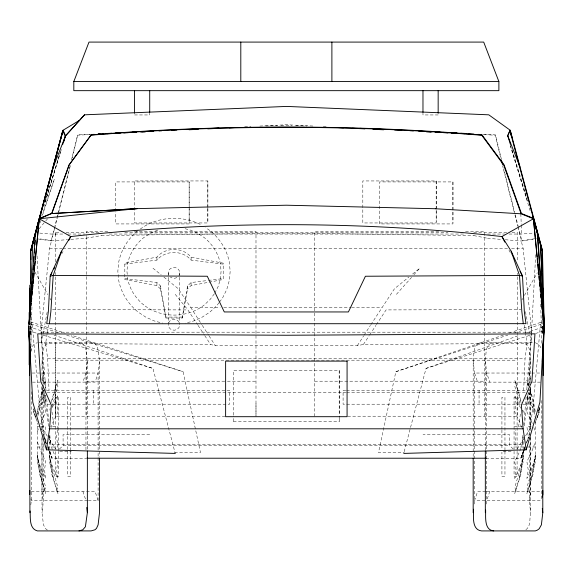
<?xml version="1.0" encoding="UTF-8"?>
<svg xmlns="http://www.w3.org/2000/svg" width="573" height="573" viewBox="0 0 573 573"><rect width="100%" height="100%" fill="white"/><g stroke="black" fill="none" stroke-linecap="round" stroke-linejoin="round"><path stroke-width="0.43" stroke-dasharray="2.87 2.15" d="M30.491 334.138L30.469 325.192M30.792 334.725L30.813 314.162M225.139 416.206L55.337 416.206L55.337 272.497M55.337 261.782L55.337 232.337L60.681 232.337M189.154 208.737L189.154 223.928L115.782 223.928L115.782 211.938M189.154 207.841L189.154 181.92L115.782 181.92L115.782 208.737M207.849 208.651L207.849 222.954L134.476 222.954L134.476 180.946L207.849 180.946L207.849 207.426M207.849 207.763L207.849 180.946M233.476 421.391L233.404 416.027M233.483 415.139L233.469 370.437L339.23 370.437L339.288 415.139M255.988 403.6L255.988 416.206L255.988 231.356L133.659 231.356M362.816 207.763L362.816 180.946L436.189 180.946L436.189 222.954L362.816 222.954L362.816 208.314M452.935 181.92L452.935 223.928L379.562 223.928L379.562 181.92L452.935 181.92L452.935 222.532M542.323 333.343L542.33 326.23M513.222 448.974L509.555 445.615L509.648 434.714L423.017 434.714M542.481 332.627L542.531 326.431M30.792 344.953L31.938 306.756M523.665 390.371L525.033 358.791L527.024 343.385L525.591 333.837M528.564 386.374L531.422 333.679M531.472 332.784L535.776 253.302M538.978 409.845L538.756 413.405L535.776 420.869M539.035 410.017L538.871 412.682L536.435 419.107M539.501 407.031L539.172 412.381L534.924 423.096M49.557 435.466L50.596 444.211L522.103 444.211L522.863 435.322M523.772 424.65L526.129 397.089M526.737 389.977L531.68 332.182L523.185 248.725L521.258 241.032M509.311 333.049L540.64 322.377L532.99 407.804L529.667 429.506L525.319 436.246M45.955 389.977L41.012 332.182L49.514 248.725L51.477 240.896M31.006 351.342C30.892 347.417 33.478 343.585 37.381 342.668M42.044 380.536L42.044 360.89L43.455 348.742L45.625 344.846L49.522 342.668M30.806 504.892L31.307 500.551L31.307 391.71M47.423 530.104L45.625 528.743L43.455 524.839L42.044 512.699L43.455 500.551L43.455 443.738M85.957 449.819L85.957 373.03L87.368 360.89L85.398 346.808L82.799 343.793L78.974 342.668M39.15 342.668L91.121 342.668L94.939 343.793L97.539 346.808L99.516 360.89L98.105 373.03L98.105 451.56M473.183 456.437L473.183 360.89C474.15 354.852 472.567 343.098 481.578 342.668L533.549 342.668M485.331 450.185L485.331 360.89C486.298 354.852 484.708 343.098 493.718 342.668M474.193 504.025L474.594 500.551L474.594 373.03L473.183 360.89M486.334 504.025L486.735 500.551L486.735 429.843M529.244 384.949L529.244 373.03L530.655 360.89L529.244 348.742L527.074 344.846L523.17 342.668M530.655 437.686L530.655 512.699C529.23 518.386 531.357 526.608 525.276 530.104M522.103 444.211L522.934 437.213M524.281 425.854L528.12 393.501M516.101 490.431L514.762 487.408L519.503 471.436L523.17 455.456L520.843 474.523L514.762 493.446L519.503 477.61L523.17 461.766L523.17 436.791M528.249 490.431L526.902 487.408L531.651 471.436L535.318 455.456L532.99 474.523L526.902 493.446L531.651 477.61L535.318 461.766L535.318 421.227M57.486 429.986L56.591 436.791L57.937 447.004L49.522 447.004M57.601 429.134L57.937 426.584L49.522 426.584M527.797 440.193L528.249 436.791L526.902 426.584L531.651 426.584M518.594 426.799L520.656 412.023M47.108 333.837L45.668 343.385L47.659 358.791L49.027 390.371M47.237 332.97L48.411 325.163M485.954 458.214L520.864 458.214L524.847 446.847M519.503 477.61L523.17 455.456M531.651 477.61L535.318 455.456M124.821 278.564L156.916 282.568L160.461 285.898L160.461 288.907L165.812 318.051L182.207 318.051L187.557 285.898L191.103 282.568L207.584 280.512M526.573 404.201L528.507 392.963M37.381 414.236L37.381 411.815L39.709 399.066L42.954 388.179M49.837 410.118L50.145 408.413M51.384 401.616L56.591 383.158L57.937 380.135L51.649 402.647M182.207 318.051L187.557 288.907L187.557 285.898M42.782 335.37L41.464 342.396L45.668 343.385L210.592 344.502L215.319 345.619L357.373 345.619L363.375 344.502L527.024 343.385L531.235 342.396L529.588 333.615M42.946 334.496L47.237 311.655M503.38 335.069L395.85 371.705L378.495 452.57L404.323 452.312M37.961 415.604L41.048 402.153L44.042 392.061M52.229 406.357L57.937 386.173L56.591 383.158M37.381 411.815L43.047 389.311M69.87 166.7L54.908 226.206M71.51 159.881L77.462 135.171L89.961 134.562M70.379 165.547L57.4 217.26M72.227 157.876L77.77 134.863L90.262 134.261M530.763 436.791L530.763 494.478L529.244 500.551L530.655 512.699M38.276 238.991L51.183 240.896L54.686 227.073M54.335 229.358L51.484 240.596L38.584 238.69M54.55 228.498L57.178 218.127M404.194 451.696L426.018 368.432L519.596 335.248M45.296 387.857L45.79 386.173L44.45 383.158L45.79 380.135L44.293 385.142M43.204 387.341L44.45 383.158M43.792 206.71L61.103 149.739M45.231 201.116L59.707 154.087M45.009 202.527L60.537 152.074M60.802 151.222L61.325 149.51M39.981 222.904L40.805 220.383M42.466 215.333L54.328 179.17L42.302 214.503M489.772 491.441L486.735 500.551M37.682 414.222L41.048 405.154L45.79 395.255L44.45 403.593L45.79 411.923L40.131 424.199M52.279 407.625L57.937 395.255L56.591 403.593L57.937 411.923L53.196 421.742L51.054 427.472M523.17 458.536L519.503 468.435L514.762 478.326L516.101 469.996L514.762 461.659L519.503 451.839L523.17 442.019M535.318 458.536L531.651 468.435L526.902 478.326L528.249 469.996L526.902 461.659L531.651 451.839L535.318 442.019M37.381 431.562L38.599 428.289M526.415 442.693L528.614 436.877M528.929 436.046L529.875 433.553M538.677 410.297L539.616 407.804M523.887 449.862L521.194 457.734L525.112 447.835M524.202 449.031L525.147 446.539M526.408 443.223L528.607 437.407M538.663 410.82L539.924 407.496M520.886 458.035L523.536 451.409M523.865 450.579L524.854 448.1M520.864 458.214L523.514 451.574M523.844 450.743L525.169 447.427M44.45 490.431L45.79 487.408L41.048 471.436L37.381 455.456L39.709 474.523L45.79 493.446L41.048 477.61L37.381 461.766L37.381 422.874M56.591 490.431L57.937 487.408L53.196 471.436L49.522 455.456L51.849 474.523L57.937 493.446L53.196 477.61L49.522 461.766L49.522 435.05M521.05 402.647L514.762 380.135L516.101 383.158L514.762 386.173L520.083 404.674M528.65 385.973L526.902 380.135L528.249 383.158L526.902 386.173L527.404 387.857M43.455 491.441L41.936 494.478L43.455 500.551M530.734 379.133L529.244 382.141M214.825 293.154L218.299 286.156L220.426 278.7L221.071 271.28L220.426 263.859C218.342 253.524 212.483 244.227 204.303 237.623L197.678 233.29L190.2 230.017L183.826 228.405M61.698 253.961L63.345 250.795M521.838 299.973L522.698 298.461M524.431 295.432L537.388 272.727M357.373 345.619L363.64 335.878M364.12 335.126L370.387 325.385M370.874 324.633L394.489 288.728L408.821 277.081M517.111 448.967L523.385 439.24M363.375 344.502L369.17 335.678M369.657 334.94L375.931 325.371M376.411 324.64L386.073 309.921L521.043 309.542M214.302 293.856L210.112 299.478L204.432 304.822C187.135 318.509 160.877 318.509 143.579 304.822L143.716 304.936C135.536 298.332 129.677 289.036 127.593 278.7L127.342 275.549M219.022 302.702L216.981 305.438L209.94 312.049L201.954 317.299L193.122 321.166L185.423 323.108M219.531 302.014L222.596 297.91L226.729 289.58L229.322 280.448L230.181 271.28L229.257 261.854C226.779 249.556 219.803 238.49 210.069 230.625L205.585 227.646M39.143 228.785L45.26 221.5M45.819 220.841L47.487 218.857M396.43 294.35L411.586 277.361M413.921 274.746L419.751 268.214L411.557 274.868M160.461 288.907L156.916 285.576L124.821 279.531L124.821 263.157L156.916 257.112C165.468 246.949 182.543 246.949 191.103 257.112L223.198 263.157L223.198 279.531L191.103 285.576L187.557 288.907M42.044 360.89L43.455 373.03L41.936 380.415M85.957 373.03L82.92 382.141M31.279 491.476L95.068 491.441L98.105 500.551L88.407 500.551M530.763 494.478L529.244 491.441M485.639 491.441L477.631 491.441L474.594 500.551L541.421 500.523M137.95 230.625C128.216 238.49 121.24 249.556 118.761 261.854L117.837 271.28L118.761 280.706C121.24 293.004 128.216 304.07 137.95 311.934L146.058 317.299L154.889 321.166L162.589 323.108M59.477 448.974L63.145 445.615L509.555 445.615M124.821 264.124L156.916 260.121C165.468 249.957 182.543 249.957 191.103 260.121L223.198 264.124M30.777 323.315L32.059 322.377L65.15 333.185M140.256 229.078C157.876 216.1 182.787 214.99 201.954 225.261M157.819 230.017L150.341 233.29L143.716 237.623C135.536 244.227 129.677 253.524 127.593 263.859L126.948 271.28L127.263 274.689M525.498 333.157L544.049 326.581M395.85 371.705L507.785 335.141M514.568 332.92L542.559 323.781M426.018 368.432L530.462 335.119M535.554 333.493L544.049 330.786M85.943 238.218L101.657 235.539M534.731 238.726L521.853 240.724L518.78 228.606M505.279 239.743L521.552 241.032L534.423 239.027M208.45 280.405L223.198 278.564M509.089 234.042L521.616 234.042L533.499 233.046M51.183 240.896L67.499 239.664M70.787 239.385L86.194 238.218M244.7 126.791L250.945 126.49M259.87 126.06L286.65 124.764L313.431 126.06M265.815 126.06L277.418 125.501M280.992 125.329L291.707 125.329M101.421 235.539L286.35 233.061L474.021 235.603M503.194 451.338L512.993 451.238M134.54 114.951L149.718 114.951L149.718 113.218M438.159 114.951L422.974 114.951L422.974 113.218M107.767 231.356L86.337 231.356L86.337 235.56M438.789 231.356L314.677 231.356L314.677 416.206M465.577 231.356L484.321 231.356L484.321 416.206M66.017 232.337L99.838 232.337M124.756 232.337L447.964 232.337M473.771 232.337L506.704 232.337M512.04 232.337L517.383 232.337L517.383 261.789M62.708 234.042L51.083 234.042L38.348 232.975M68.08 234.042L85.076 234.042M109.228 234.042L464.366 234.042M487.623 234.042L504.62 234.042M49.514 248.725L62.02 248.725M62.915 248.725L507.993 248.725M511.567 248.725L523.185 248.725M163.907 277.081L178.253 288.728L190.702 307.4L220.19 307.4M223.764 307.4L350.676 307.4M351.571 307.4L381.955 307.4M160.461 285.898L165.812 317.077L182.207 317.077M41.012 332.182L531.68 332.182M47.659 358.791L525.033 358.791M55.337 360.188L517.383 360.195M32.188 373.03L41.005 373.03M41.886 373.03L98.105 373.03L95.097 382.112L31.307 382.141M539.63 373.03L474.594 373.03L477.631 382.141L531.601 382.141M86.337 381.195L226.521 381.195M227.417 381.195L255.988 381.195M314.677 381.195L484.321 381.195M532.489 382.141L541.392 382.141M45.546 390.371L42.065 390.371L44.887 404.201L229.601 404.201L229.615 390.371L46.413 390.371M345.755 390.371L343.084 390.371L343.098 404.201L345.755 404.201M346.543 390.371L526.279 390.371M527.153 390.371L530.634 390.371L527.805 404.201L346.443 404.201M47.151 392.627L345.813 392.627M346.708 392.627L525.541 392.627M347.711 416.206L517.383 416.206L517.383 273.185M233.397 421.391L339.295 421.391L339.288 416.027M37.381 426.584L40.318 426.584M41.048 426.584L45.79 426.584L44.45 436.791L45.231 442.75M522.44 426.584L514.762 426.584L515.098 429.134M149.682 434.714L63.044 434.714L63.145 445.615M37.381 447.004L44.214 447.004M523.17 447.004L514.762 447.004L516.101 436.791L515.206 429.986M527.697 447.004L535.318 447.004M49.163 451.409L51.835 458.214L85.85 458.214M486.527 491.441L541.421 491.476M87.526 500.551L31.307 500.551L30.863 498.804M52.544 309.542L187.901 309.921L197.556 324.64M59.707 451.238L71.288 451.345M174.629 452.326L200.464 452.57L183.109 371.705L71.095 335.126M323.251 126.54L327.713 126.755M483.046 134.29L495.545 134.899L501.619 160.118M296.169 125.544L306.877 126.06M484.529 134.684L495.244 135.199L500.895 158.685M487.523 238.318L501.998 239.457M473.785 235.603L487.773 238.318M28.65 330.786L36.314 333.106M43.125 335.169L152.941 368.432L175.216 453.415M30.992 324.046L59.886 333.099M66.683 335.226L183.109 371.705M28.65 326.581L48.096 333.128M54.012 335.119L152.941 368.432M535.318 342.668L539.214 344.846L541.392 348.742M540.64 322.377L541.915 323.315M152.97 268.214L161.171 274.868M529.244 373.03L530.734 379.075M485.331 360.89L486.735 373.03L489.772 382.141M41.936 379.104L43.455 382.141M82.92 491.441L85.957 500.551M175.245 294.35L187.901 309.921M198.043 325.371L204.317 334.94M204.797 335.678L210.592 344.502M190.702 307.4L201.803 324.633M202.283 325.385L208.565 335.126M209.045 335.878L215.319 345.619M47.38 436.246L43.032 429.506L39.702 407.804L32.059 322.377M49.307 439.24L55.588 448.967M34.874 271.967L47.838 294.68M49.994 298.461L50.861 299.973M508.939 250.007L511.41 254.749M527.267 396.015L531.651 405.154L535.01 414.222M37.252 421.699L33.936 413.405L33.771 410.734M45.195 441.468L46.198 444.111M47.838 448.1L48.855 450.743M35.77 416.499L34.129 412.381L34.022 410.597M43.612 436.297L46.556 443.717M47.86 447.012L52.114 457.734L50.044 451.524M36.264 419.107L33.828 412.682L33.606 409.122M41.557 429.098L46.585 442.392M47.846 445.708L49.729 450.693M33.392 408.635L34.337 411.128M42.825 433.553L46.592 443.523M47.853 446.847L51.835 458.214M532.26 423.383L526.902 411.923L528.249 403.593L526.902 395.255M533.785 427.472L535.318 431.562M521.645 427.472L519.503 421.742L514.762 411.923L516.101 403.593L514.762 395.255L520.728 408.449M49.522 442.019L53.196 451.839L57.937 461.659L56.591 469.996L57.937 478.326L53.196 468.435L49.522 458.536M37.381 442.019L41.048 451.839L45.79 461.659L44.45 469.996L45.79 478.326L41.048 468.435L37.381 458.536M511.976 149.51L527.246 199.103M510.357 145.535L527.991 202.828M510.299 145.485L530.713 212.662M529.653 389.311L531.651 395.979L535.318 413.434M528.249 383.158L528.743 384.834M529.996 389.017L532.99 399.066L535.318 411.815M528.65 392.061L531.651 402.153L534.931 416.442M516.101 383.158L521.466 402.461M515.048 213.879L503.71 168.82M515.263 214.746L518.558 227.739M514.081 211.587L502.571 165.64M514.962 215.047L517.813 226.306M518.035 227.173L521.552 241.032M522.784 410.146L523.17 415.045M525.462 311.655L529.423 332.741M522.863 410.118L523.17 411.815M43.741 390.371L46.119 404.201M49.522 455.456L53.196 477.61M37.381 455.456L41.048 477.61M524.288 325.163L525.462 332.97M52.043 412.023L54.098 426.799M44.572 393.501L48.726 428.475M46.721 398.865L48.698 421.986M49.837 435.322L50.596 444.211M37.059 255.981L41.32 334.575M41.371 335.463L44.085 385.479M520.821 213.808L521.237 224.365M521.272 225.246L521.616 234.042M540.683 304.091L540.762 306.756M540.869 310.308L541.9 344.953M30.154 325.55L30.226 334.396M542.502 326.682L542.509 332.942M542.187 316.253L542.244 333.242M339.159 370.437L339.209 415.139M339.209 416.027L339.216 421.391M30.956 313.789L31.006 351.127M542.91 326.538L542.91 333.207M541.392 400.513L541.392 500.551M530.763 386.832L530.763 428.89M530.655 360.89L530.655 381.396M530.655 387.484L530.655 431.433M529.244 391.71L529.244 435.057M529.244 444.612L529.244 500.551M517.097 450.471L517.097 397.318L514.067 397.318L514.067 450.471M517.097 451.338L517.097 476.263L514.067 476.263L514.067 451.338M504.956 450.471L504.956 397.318L501.919 397.318L501.919 429.134M504.956 451.338L504.956 476.263L501.919 476.263L501.919 452.197M501.919 429.979L501.919 448.738M486.735 373.03L486.735 428.976M479.064 390.371L479.064 404.201M436.189 180.946L436.189 209.195M436.189 210.076L436.189 221.558M207.849 208.314L207.849 221.558M191.103 257.112L191.103 260.121M191.103 282.568L191.103 285.576M189.154 181.92L189.154 222.532M179.779 272.834L179.779 276.415M179.779 277.311L179.779 324.762M168.24 272.834L168.24 276.415M168.24 277.311L168.24 324.762A5.766 5.422 0 0 0 179.693 325.7M165.812 317.077L165.812 318.051M156.916 257.112L156.916 260.121M156.916 282.568L156.916 285.576M99.516 360.89L99.516 456.437M98.105 453.293L98.105 456.71M98.105 457.569L98.105 500.551M93.628 390.371L93.628 404.201M87.368 360.89L87.368 450.185M86.337 236.456L86.337 416.206M70.78 450.471L70.78 397.318L67.743 397.318L67.743 450.471M70.78 451.338L70.78 476.263L67.743 476.263L67.743 451.338M58.632 450.471L58.632 397.318L55.595 397.318L55.595 476.263L58.632 476.263L58.632 451.338M55.337 232.337L55.337 236.534M55.337 344.788L55.337 416.206M43.455 373.03L43.455 384.111M43.455 390.02L43.455 435.057M42.044 386.61L42.044 429.65M42.044 436.791L42.044 512.699M41.936 386.832L41.936 429.764M41.936 438.546L41.936 494.478M168.591 274.689A5.766 5.422 0 0 1 174.514 267.433A5.766 5.422 0 0 1 179.005 275.549M176.892 277.533A5.766 5.422 0 0 1 170.303 276.988M168.591 322.907A5.766 5.422 0 0 1 179.428 322.907"/><path stroke-width="0.86" d="M30.469 358.283L30.476 352.918M30.541 284.05L30.57 250.96L62.801 130.529L65.236 136.13L62.6 144.683M30.863 259.605L30.87 250.659L61.025 138.086M29.23 324.275L32.783 243.611M435.315 208.737L521.115 213.808L533.434 218.757L544.049 326.581L539.909 402.203L526.229 449.812L403.743 453.415M542.366 360.661L542.524 352.617M542.373 356.9L544.049 326.581M542.337 361.814L544.35 330.478L542.43 250.659L510.199 130.229L488.783 114.822L286.65 106.42L84.518 114.822L65.537 135.83L53.439 166.636M28.958 326.324L28.65 330.786L30.491 359.507M29.144 323.652L35.49 232.76L39.172 220.784M29.388 324.239L29.517 322.456M29.825 318.001L30.075 314.441M30.383 309.986L30.634 306.419M30.942 301.964L31.257 297.509M31.501 293.942L31.816 289.487M32.059 285.92L32.375 281.465M32.625 277.905L32.933 273.443M33.184 269.883L33.492 265.428M33.807 260.973L34.115 256.518M34.366 252.951L34.674 248.496M34.924 244.929L35.232 240.474M35.547 236.019L35.791 232.452L30.87 250.659M175.216 453.415L46.463 449.812L49.579 428.805L51.312 405.068L40.755 381.332L37.746 333.851L286.35 335.248L534.953 333.851L531.945 381.332L521.38 405.068L523.12 428.805L526.229 449.812M28.901 328.114L28.65 330.786L28.65 326.581L39.265 218.757L51.642 213.557L137.233 208.615L286.35 205.213L435.509 208.737M29.323 323.666L29.495 321.89M29.832 318.337L30.083 315.666M30.333 313.001L30.67 309.441M31.006 305.889L31.264 303.217M31.515 300.553L31.766 297.888M32.016 295.217L32.353 291.664M32.611 288.993L32.948 285.44M33.112 283.656L33.535 279.216M33.707 277.432L34.122 272.992M34.294 271.208L34.631 267.655M34.795 265.879L35.218 261.431M35.39 259.655L39.265 218.757L137.233 208.615M33.778 240.13L33.979 238.361M99.516 458.185L99.516 512.699L98.105 524.839L96.457 528.471L94.939 529.789L91.121 530.913L37.381 530.913C28.979 528.578 30.555 517.605 30.097 510.966M87.368 451.08L87.368 512.699L85.398 526.773L82.799 529.789L78.974 530.913M542.796 490.467L542.796 512.699L541.392 524.839L539.214 528.743L537.417 530.104L535.318 530.913L481.578 530.913C471.636 529.86 473.563 516.302 473.585 509.225M493.718 530.913C484.02 530.025 485.811 516.896 485.632 510.092M61.526 251.196L50.188 276.107L48.39 311.347L46.714 323.673L49.393 323.781L50.861 311.547L53.217 275.441L61.526 251.196L70.744 236.556A1021.638 527.475 0 0 1 501.948 236.556L533.434 218.757L537.209 232.76L543.362 320.98M538.928 265.249L539.207 263.566M542.251 497.085L542.875 494.513L542.91 353.04M61.254 137.226L63.102 130.229L79.368 120.423M32.417 244.127L62.801 130.529M32.725 243.819L63.102 130.229L65.537 135.83L63.696 141.818M30.57 250.96L39.265 218.757L70.744 236.556L68.688 240.51M36.013 231.628L39.566 218.449L51.95 213.256L69.269 164.738L91.25 134.884C221.257 124.398 352.073 124.398 482.079 134.97L504.032 164.738L521.423 213.5L533.735 218.449L542.43 250.659L542.452 271.23M39.967 218.22L41.02 214.803M36.056 231.599L38.162 224.759M51.642 213.557L68.968 165.038L90.942 135.185C220.956 124.706 351.765 124.706 481.771 135.278L503.731 165.038L521.115 213.808M73.817 81.559L88.994 42.087L483.705 42.087L498.882 81.559L498.882 90.663L73.817 90.663L73.817 81.559L498.882 81.559M507.463 136.13L509.898 130.529L542.13 250.96L540.081 243.403M510.4 144.382L507.764 135.83L510.199 130.229L512.054 137.226M51.835 272.949L50.188 276.107L53.217 275.441L207.283 276.243L224.287 311.948L348.413 311.948L365.416 276.243L519.482 275.441L522.504 276.107L524.309 311.347L525.985 323.673L49.393 323.781M53.891 268.988L54.714 267.405M65.537 135.83L84.518 114.822M537.001 238.626L538.72 238.361M51.935 213.557L137.42 208.615M98.298 133.874L100.082 133.781M107.223 133.437L111.692 133.222M115.259 133.051L119.721 132.836M123.295 132.664L128.653 132.406M132.22 132.234L136.682 132.012M140.256 131.84L145.614 131.582M148.285 131.453L153.643 131.196M159 130.938L161.679 130.809M171.499 130.329L176.856 130.071M186.676 129.598L198.279 129.04M208.099 128.56L218.807 128.044M228.627 127.571L230.41 127.485M90.856 134.519L94.423 134.347M97.997 134.175L103.355 133.917M106.922 133.745L111.384 133.53M115.846 133.308L120.309 133.094M123.883 132.922L128.345 132.707M131.919 132.535L136.381 132.32M141.739 132.062L145.306 131.89M189.047 129.77L197.971 129.34M207.791 128.868L219.402 128.302M229.214 127.829L236.355 127.485M49.579 428.805L523.12 428.805M86.745 458.214L485.954 458.214M359.851 128.316L364.321 128.531M373.245 128.968L385.744 129.57M394.668 130.007L401.809 130.35M409.845 130.737L413.412 130.916M418.77 131.174L424.127 131.432M426.806 131.561L432.164 131.826M434.843 131.955L440.2 132.213M442.872 132.342L448.229 132.607M454.482 132.907L457.161 133.036M460.728 133.208L465.19 133.423M336.337 127.493L343.485 127.836M352.409 128.273L364.908 128.882M372.937 129.269L383.652 129.792M426.505 131.869L430.968 132.084M435.43 132.299L440.787 132.564M443.466 132.692L447.928 132.907M451.495 133.079L456.853 133.337M459.532 133.473L464.889 133.731M468.463 133.903L473.814 134.161M478.283 134.376L481.85 134.555M520.04 271.366L522.504 276.107L511.166 251.196L501.948 236.556L504.827 242.093M507.764 135.83L519.861 166.636M511.166 251.196L519.482 275.441L521.838 311.547L523.299 323.781M532.51 216.207L537.51 232.452L544.35 330.478L540.583 243.819M532.467 217.368L532.997 219.079M533.785 221.644L537.209 232.76M46.463 449.812L32.783 402.203L28.65 326.581M537.861 235.195L539.63 241.72M509.898 130.529L511.746 137.534M502.034 161.858L502.664 164.465M501.311 160.426L501.941 163.033M542.294 508.358L542.796 512.699M86.767 507.492L87.368 512.699M533.434 218.757L537.059 256.983M537.223 258.767L537.56 262.319M537.732 264.096L538.742 274.768M538.907 276.544L539.243 280.104M539.501 282.768L539.838 286.328M540.088 288.993L540.339 291.664M540.59 294.329L540.926 297.888M541.184 300.553L541.521 304.105M541.772 306.777L542.022 309.441M542.359 313.001L542.617 315.666M542.953 319.225L543.118 321.002M543.455 324.562L544.049 330.786L543.483 322.764M29.008 331.352L29.51 339.18M29.624 340.928L30.068 347.89M30.297 351.371L30.627 356.592M30.534 359.171L30.383 352.968M540.525 243.611L544.35 330.478M542.481 301.634L542.481 307.006M542.165 292.996L542.173 298.361M542.173 301.942L542.18 306.412M543.512 312.435L543.512 318.516M543.512 335.112L543.512 364.836M543.211 288.233L543.211 295.131M543.211 343.521L543.211 375.601M542.91 301.599L542.91 306.799M485.331 451.08L485.331 512.699M473.183 458.185L473.183 512.699M438.159 90.663L438.159 113.218M422.974 90.663L422.974 112.351M331.889 42.087L331.889 81.559M240.803 42.087L240.803 81.559M149.718 90.663L149.718 112.351M134.54 90.663L134.54 113.218M29.896 490.467L29.896 512.699M29.789 285.196L29.789 307.665M29.789 344.466L29.789 494.478M29.488 288.233L29.488 324.332M29.488 334.99L29.488 375.601M29.18 312.435L29.18 324.096M29.18 335.112L29.18 364.836M347.073 361.112L225.626 361.112L225.626 416.7L347.073 416.7L347.073 361.112"/></g></svg>
